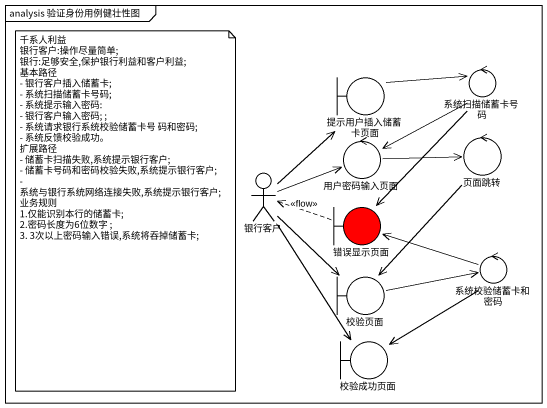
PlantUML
@startuml
mainframe analysis 验证身份用例健壮性图
boundary 提示用户插入储蓄卡页面
control 系统扫描储蓄卡号码
control 用户密码输入页面
control 页面跳转
actor 银行客户
boundary 错误显示页面 #FF0000
control 系统校验储蓄卡和密码
boundary 校验页面
boundary 校验成功页面
提示用户插入储蓄卡页面 -right-> 系统扫描储蓄卡号码
系统扫描储蓄卡号码 -left-> 用户密码输入页面
系统扫描储蓄卡号码 --> 错误显示页面
用户密码输入页面 -right-> 页面跳转
页面跳转 --> 校验页面
银行客户 -up-> 提示用户插入储蓄卡页面
银行客户 -right-> 用户密码输入页面
银行客户 --> 校验页面
银行客户 --> 校验成功页面
错误显示页面 .left.> 银行客户 : <<flow>>
系统校验储蓄卡和密码 -left-> 错误显示页面
系统校验储蓄卡和密码 --> 校验成功页面
校验页面 -right-> 系统校验储蓄卡和密码
note as N1
  千系人利益
  银行客户:操作尽量简单;
  银行:足够安全,保护银行利益和客户利益;
  基本路径
  - 银行客户插入储蓄卡;
  - 系统扫描储蓄卡号码;
  - 系统提示输入密码:
  - 银行客户输入密码; ;
  - 系统请求银行系统校验储蓄卡号 码和密码;
  - 系统反馈校验成功。
  扩展路径
  - 储蓄卡扫描失败,系统提示银行客户;
  - 储蓄卡号码和密码校验失败,系统提示银行客户;
  - 系统与银行系统网络连接失败,系统提示银行客户;
  业务规则
  1.仅能识别本行的储蓄卡;
  2.密码长度为6位数字 ;
  3. 3次以上密码输入错误,系统将吞掉储蓄卡;
end note
@enduml
